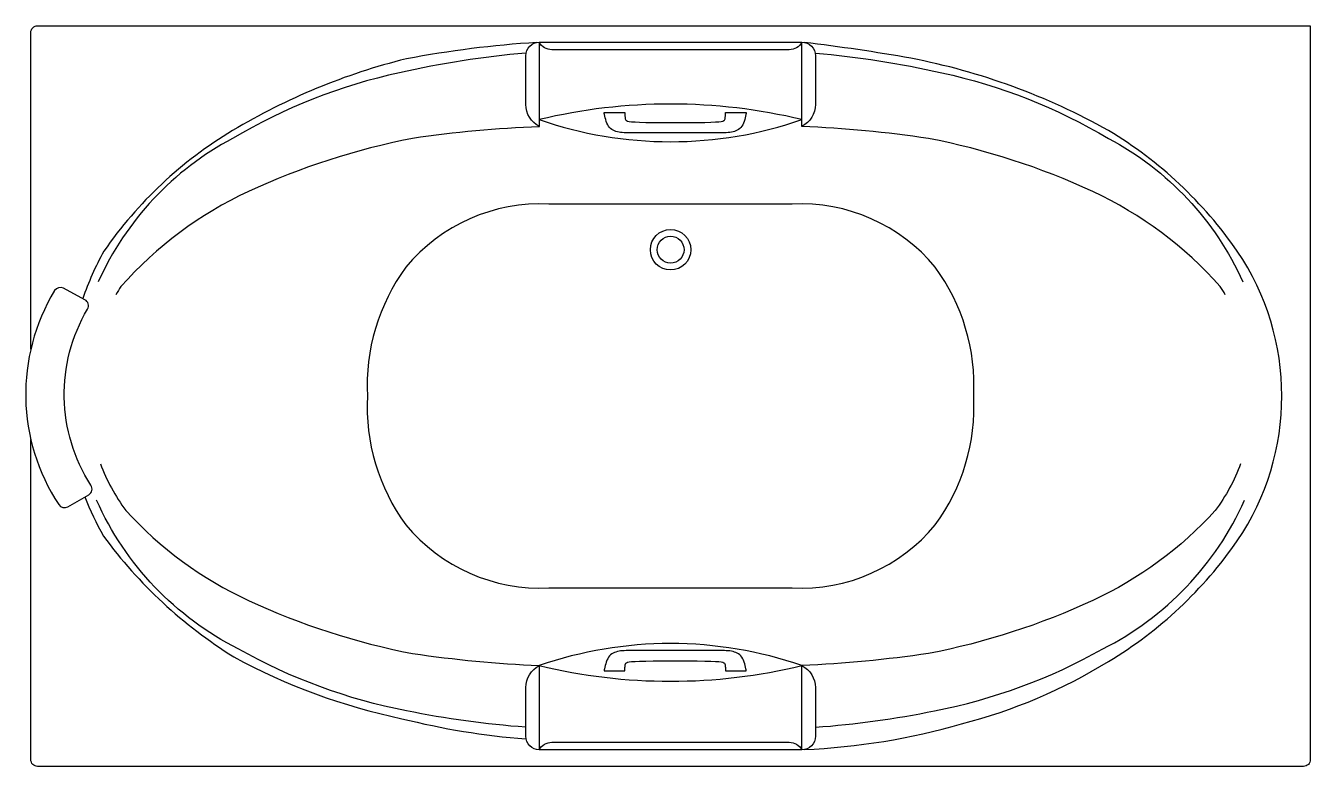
# Model space of a CAD drawing. Extents: x -5974.9 to -5972.99, y -5959.08 to -5957.98.
import ezdxf

# ---------------------------------------------------------------- set-up
doc = ezdxf.new("R2010")
doc.units = 0
doc.header["$LTSCALE"] = 30
doc.layers.get('0').update_dxf_attribs({"linetype": 'CONTINUOUS'})

msp = doc.modelspace()

# ---------------------------------------------------------------- linework, layer by layer
at = {"color": 0}
for points in [[(-5974.8874, -5958.4646), (-5974.8874, -5957.994, -0.414214), (-5974.8774, -5957.984), (-5972.9874, -5957.984), (-5972.9874, -5959.074, -0.414214), (-5972.9974, -5959.084), (-5974.8774, -5959.084, -0.414214), (-5974.8874, -5959.074), (-5974.8874, -5958.5984)], [(-5974.1359, -5958.0089, 0.030783), (-5974.3298, -5958.0332, 0.074301), (-5974.5878, -5958.1398, 0.106938), (-5974.779, -5958.319, 0.043572), (-5974.8103, -5958.3892, 0.140754)], [(-5973.0958, -5958.7489, 0.307319), (-5973.0958, -5958.319, 0.106938), (-5973.287, -5958.1398, 0.080261), (-5973.5804, -5958.0324, 0.014271), (-5973.739, -5958.0089)], [(-5974.1524, -5958.0246, 0.034441), (-5974.3401, -5958.0539, 0.081118), (-5974.5878, -5958.1515, 0.167125), (-5974.7872, -5958.3643)], [(-5973.7224, -5958.0246, -0.034441), (-5973.5347, -5958.0539, -0.081118), (-5973.287, -5958.1515, -0.167125), (-5973.0877, -5958.3643)], [(-5974.1323, -5958.1342, 0.029321), (-5974.3205, -5958.1515, 0.061384), (-5974.5644, -5958.2304, 0.102351), (-5974.7536, -5958.3712, 0.012209), (-5974.7612, -5958.3836)], [(-5973.1137, -5958.3836, 0.012209), (-5973.1213, -5958.3712, 0.102351), (-5973.3104, -5958.2304, 0.061384), (-5973.5543, -5958.1515, 0.025874), (-5973.7424, -5958.1336, 0.025667)], [(-5973.7569, -5958.8189, 0.237438), (-5973.5443, -5958.7252, 0.172905), (-5973.4873, -5958.534, 0.172905), (-5973.5443, -5958.3428, 0.237438), (-5973.7569, -5958.249), (-5974.118, -5958.249, 0.237438), (-5974.3305, -5958.3428, 0.172905), (-5974.3876, -5958.534, 0.172905), (-5974.3305, -5958.7252, 0.237438), (-5974.118, -5958.8189)], [(-5974.784, -5958.6346, 0.071277), (-5974.7463, -5958.7039, 0.100637), (-5974.5644, -5958.8375, 0.061384), (-5974.3205, -5958.9164, 0.024706), (-5974.1324, -5958.9344)], [(-5973.0909, -5958.6346, -0.071277), (-5973.1285, -5958.7039, -0.100637), (-5973.3104, -5958.8375, -0.061384), (-5973.5543, -5958.9164, -0.024706), (-5973.7424, -5958.9344)], [(-5974.8071, -5958.6837, 0.038382), (-5974.7797, -5958.7419, 0.095555), (-5974.5862, -5958.9212, 0.073649), (-5974.3366, -5959.0132, 0.041455), (-5974.1524, -5959.0433, 0.054395)], [(-5974.1524, -5959.0259, -0.032392), (-5974.3294, -5959.0015, -0.081118), (-5974.5793, -5958.9095, -0.173115), (-5974.7897, -5958.6889)], [(-5973.7224, -5959.0259, 0.032392), (-5973.5454, -5959.0015, 0.081118), (-5973.2956, -5958.9095, 0.173115), (-5973.0852, -5958.6889)], [(-5973.739, -5959.0591, 0.059261), (-5973.5052, -5959.0209, 0.075693), (-5973.287, -5958.9281, 0.106938), (-5973.0958, -5958.7489, 0.022617)]]:
    msp.add_lwpolyline(points, format="xyb", dxfattribs=at)
for points in [[(-5974.1324, -5958.1335, -0.281878), (-5974.1524, -5958.1009), (-5974.1524, -5958.0286, -0.414214), (-5974.1324, -5958.0086), (-5973.7424, -5958.0086, -0.414214), (-5973.7224, -5958.0286), (-5973.7224, -5958.1009, -0.281878), (-5973.7424, -5958.1335), (-5973.7424, -5958.0086, -0.273074), (-5973.7613, -5958.0197), (-5974.1136, -5958.0197, -0.273074), (-5974.1324, -5958.0086)], [(-5973.9374, -5958.1563, 0.083484), (-5973.7424, -5958.1235, 0.059202), (-5973.9374, -5958.1003, 0.059202), (-5974.1324, -5958.1235, 0.083484)], [(-5974.8032, -5958.4048, 0.426779), (-5974.8071, -5958.3909), (-5974.8389, -5958.3739, 0.398847), (-5974.8521, -5958.3775, 0.289328), (-5974.8459, -5958.6953, 0.397257), (-5974.8325, -5958.6984), (-5974.8015, -5958.6805, 0.428286), (-5974.7981, -5958.6664, -0.283791)], [(-5973.7424, -5959.0594), (-5974.1324, -5959.0594, -0.414214), (-5974.1524, -5959.0394), (-5974.1524, -5958.9671, -0.281878), (-5974.1324, -5958.9344, 0.059202), (-5973.9374, -5958.9576, 0.059202), (-5973.7424, -5958.9344, 0.083484), (-5973.9374, -5958.9016, 0.083484), (-5974.1324, -5958.9344), (-5974.1324, -5959.0594, -0.273074), (-5974.1136, -5959.0482), (-5973.7613, -5959.0482, -0.273074), (-5973.7424, -5959.0594), (-5973.7424, -5958.9344, -0.281878), (-5973.7224, -5958.9671), (-5973.7224, -5959.0394, -0.414214)]]:
    msp.add_lwpolyline(points, format="xyb", close=True, dxfattribs=at)
for points in [[(-5973.9744, -5958.1275), (-5973.9633, -5958.1277), (-5973.9505, -5958.1278), (-5973.9306, -5958.1279), (-5973.9106, -5958.1278), (-5973.8978, -5958.1277), (-5973.8867, -5958.1275), (-5973.8777, -5958.1273), (-5973.8709, -5958.127), (-5973.8657, -5958.1267), (-5973.8621, -5958.1262), (-5973.8597, -5958.1257), (-5973.8582, -5958.125), (-5973.8573, -5958.1242), (-5973.8569, -5958.1232), (-5973.8565, -5958.1221), (-5973.8563, -5958.1209), (-5973.8561, -5958.1195), (-5973.856, -5958.1181), (-5973.8559, -5958.1167), (-5973.8559, -5958.1154), (-5973.8559, -5958.1141), (-5973.8559, -5958.1129), (-5973.825, -5958.1129), (-5973.8253, -5958.1143), (-5973.8256, -5958.1161), (-5973.8261, -5958.1184), (-5973.8266, -5958.1208), (-5973.8273, -5958.1234), (-5973.8282, -5958.1261), (-5973.8292, -5958.1287), (-5973.8303, -5958.1311), (-5973.8316, -5958.1332), (-5973.8331, -5958.1351), (-5973.8347, -5958.1367), (-5973.8365, -5958.1381), (-5973.8384, -5958.1392), (-5973.8404, -5958.1402), (-5973.8425, -5958.141), (-5973.8447, -5958.1417), (-5973.8471, -5958.1422), (-5973.8495, -5958.1425), (-5973.852, -5958.1428), (-5973.8547, -5958.143), (-5973.8575, -5958.1431), (-5973.8605, -5958.1432), (-5973.8637, -5958.1432), (-5973.867, -5958.1432), (-5973.8705, -5958.1432), (-5973.8744, -5958.1432), (-5973.8788, -5958.1432), (-5973.8838, -5958.1432), (-5973.8897, -5958.1432), (-5973.8966, -5958.1432), (-5973.9046, -5958.1432), (-5973.914, -5958.1432), (-5973.9306, -5958.1432), (-5973.9471, -5958.1432), (-5973.9565, -5958.1432), (-5973.9645, -5958.1432), (-5973.9714, -5958.1432), (-5973.9773, -5958.1432), (-5973.9823, -5958.1432), (-5973.9867, -5958.1432), (-5973.9906, -5958.1432), (-5973.9941, -5958.1432), (-5973.9975, -5958.1432), (-5974.0006, -5958.1432), (-5974.0036, -5958.1431), (-5974.0064, -5958.143), (-5974.0091, -5958.1428), (-5974.0116, -5958.1425), (-5974.014, -5958.1422), (-5974.0164, -5958.1417), (-5974.0186, -5958.141), (-5974.0207, -5958.1402), (-5974.0227, -5958.1392), (-5974.0246, -5958.1381), (-5974.0264, -5958.1367), (-5974.028, -5958.1351), (-5974.0295, -5958.1332), (-5974.0308, -5958.1311), (-5974.0319, -5958.1287), (-5974.0329, -5958.1261), (-5974.0338, -5958.1234), (-5974.0345, -5958.1208), (-5974.035, -5958.1184), (-5974.0355, -5958.1161), (-5974.0358, -5958.1143), (-5974.0361, -5958.1129), (-5974.0053, -5958.1129), (-5974.0053, -5958.1141), (-5974.0052, -5958.1154), (-5974.0052, -5958.1167), (-5974.0051, -5958.1181), (-5974.005, -5958.1195), (-5974.0048, -5958.1209), (-5974.0046, -5958.1221), (-5974.0042, -5958.1232), (-5974.0038, -5958.1242), (-5974.0029, -5958.125), (-5974.0014, -5958.1257), (-5973.999, -5958.1262), (-5973.9954, -5958.1267), (-5973.9902, -5958.127), (-5973.9834, -5958.1273)], [(-5973.8582, -5958.9302), (-5973.8573, -5958.931), (-5973.8569, -5958.9319), (-5973.8565, -5958.9331), (-5973.8563, -5958.9343), (-5973.8561, -5958.9356), (-5973.856, -5958.937), (-5973.8559, -5958.9384), (-5973.8559, -5958.9398), (-5973.8559, -5958.9411), (-5973.8559, -5958.9423), (-5973.825, -5958.9423), (-5973.8253, -5958.9409), (-5973.8256, -5958.939), (-5973.8261, -5958.9368), (-5973.8266, -5958.9343), (-5973.8273, -5958.9317), (-5973.8282, -5958.9291), (-5973.8292, -5958.9265), (-5973.8303, -5958.9241), (-5973.8316, -5958.922), (-5973.8331, -5958.9201), (-5973.8347, -5958.9185), (-5973.8365, -5958.9171), (-5973.8384, -5958.9159), (-5973.8404, -5958.915), (-5973.8425, -5958.9142), (-5973.8447, -5958.9135), (-5973.8471, -5958.913), (-5973.8495, -5958.9126), (-5973.852, -5958.9124), (-5973.8547, -5958.9122), (-5973.8575, -5958.9121), (-5973.8605, -5958.912), (-5973.8637, -5958.912), (-5973.867, -5958.912), (-5973.8705, -5958.912), (-5973.8744, -5958.912), (-5973.8788, -5958.912), (-5973.8838, -5958.912), (-5973.8897, -5958.912), (-5973.8966, -5958.912), (-5973.9046, -5958.912), (-5973.914, -5958.912), (-5973.9306, -5958.912), (-5973.9471, -5958.912), (-5973.9565, -5958.912), (-5973.9645, -5958.912), (-5973.9714, -5958.912), (-5973.9773, -5958.912), (-5973.9823, -5958.912), (-5973.9867, -5958.912), (-5973.9906, -5958.912), (-5973.9941, -5958.912), (-5973.9975, -5958.912), (-5974.0006, -5958.912), (-5974.0036, -5958.9121), (-5974.0064, -5958.9122), (-5974.0091, -5958.9124), (-5974.0116, -5958.9126), (-5974.014, -5958.913), (-5974.0164, -5958.9135), (-5974.0186, -5958.9142), (-5974.0207, -5958.915), (-5974.0227, -5958.9159), (-5974.0246, -5958.9171), (-5974.0264, -5958.9185), (-5974.028, -5958.9201), (-5974.0295, -5958.922), (-5974.0308, -5958.9241), (-5974.0319, -5958.9265), (-5974.0329, -5958.9291), (-5974.0338, -5958.9317), (-5974.0345, -5958.9343), (-5974.035, -5958.9368), (-5974.0355, -5958.939), (-5974.0358, -5958.9409), (-5974.0361, -5958.9423), (-5974.0053, -5958.9423), (-5974.0053, -5958.9411), (-5974.0052, -5958.9398), (-5974.0052, -5958.9384), (-5974.0051, -5958.937), (-5974.005, -5958.9356), (-5974.0048, -5958.9343), (-5974.0046, -5958.9331), (-5974.0042, -5958.9319), (-5974.0038, -5958.931), (-5974.0029, -5958.9302), (-5974.0014, -5958.9295), (-5973.999, -5958.9289), (-5973.9954, -5958.9285), (-5973.9902, -5958.9281), (-5973.9834, -5958.9279), (-5973.9744, -5958.9276), (-5973.9633, -5958.9275), (-5973.9505, -5958.9274), (-5973.9306, -5958.9272), (-5973.9106, -5958.9274), (-5973.8978, -5958.9275), (-5973.8867, -5958.9276), (-5973.8777, -5958.9279), (-5973.8709, -5958.9281), (-5973.8657, -5958.9285), (-5973.8621, -5958.9289), (-5973.8597, -5958.9295)]]:
    msp.add_lwpolyline(points, close=True, dxfattribs=at)
msp.add_lwpolyline([(-5974.118, -5958.8189), (-5973.7569, -5958.8189)], dxfattribs=at)
for radius in [0.03, 0.02]:
    msp.add_circle((-5973.9374, -5958.3167), radius, dxfattribs=at)

doc.saveas('drawing.dxf')
